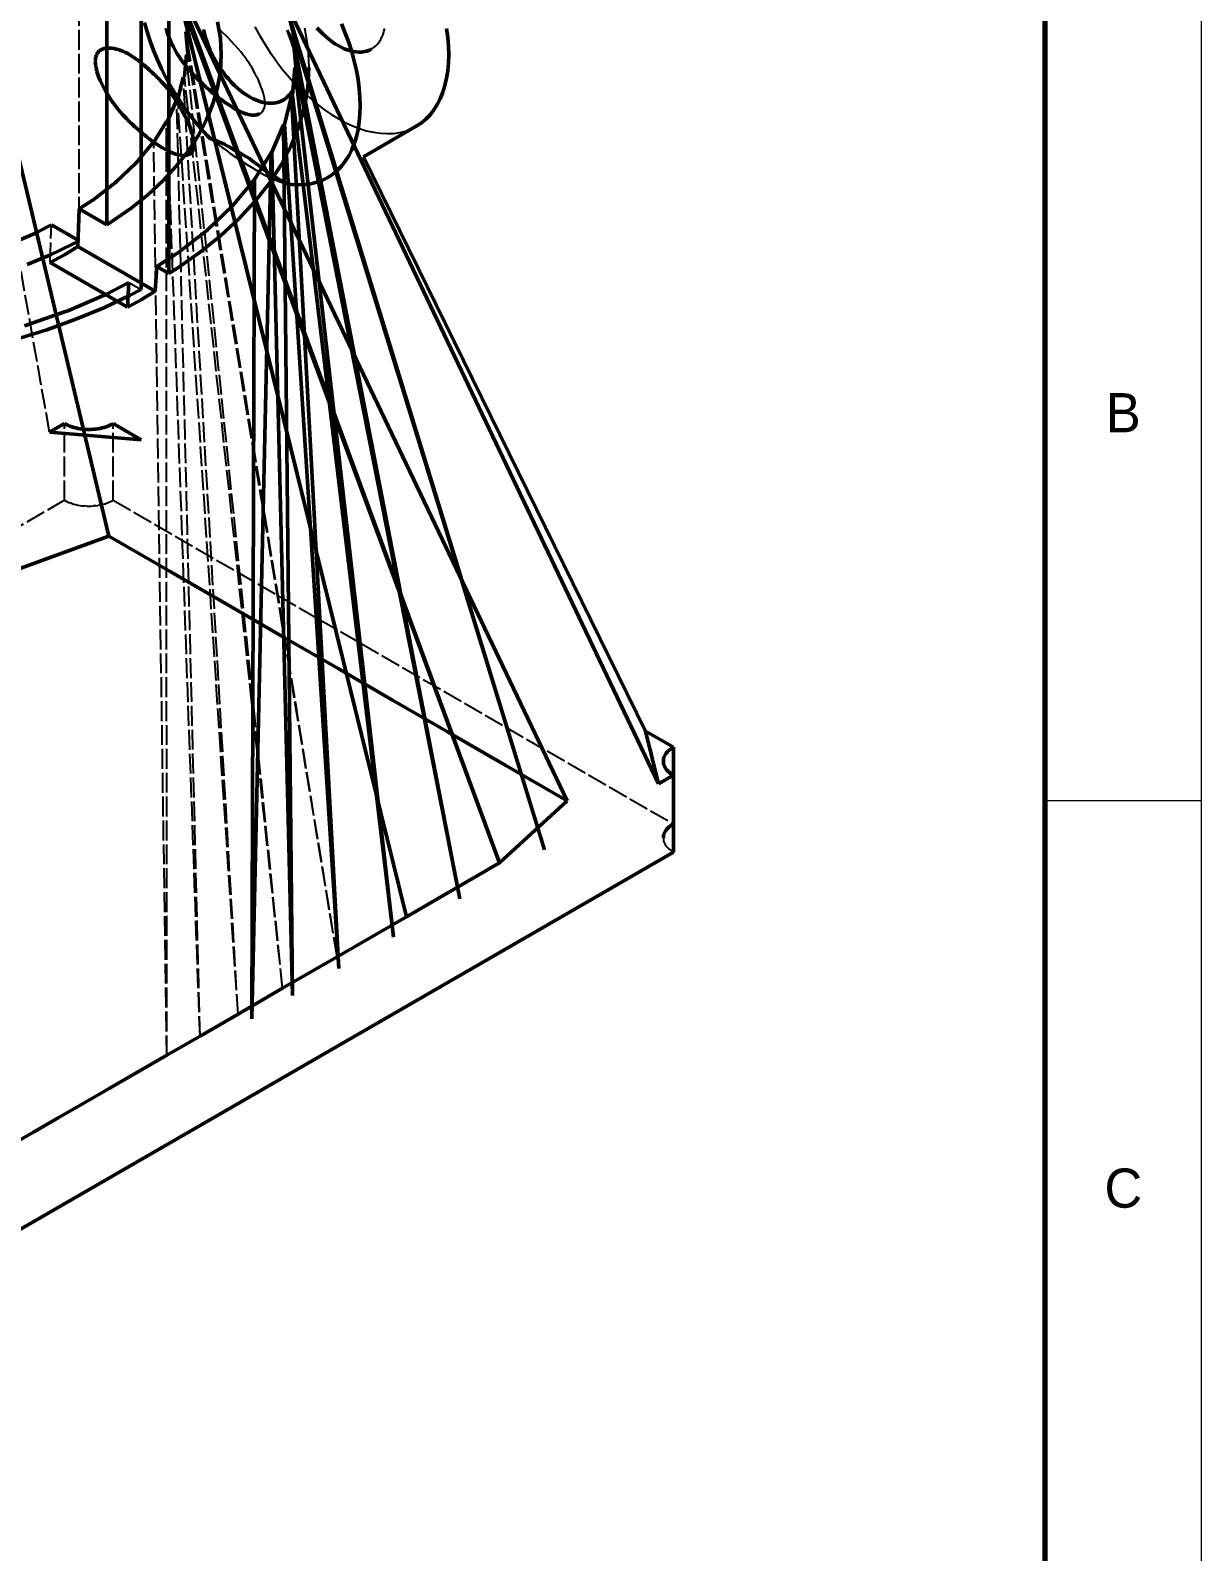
# Model space of a CAD drawing. Header units: millimetres. Extents: x 0 to 420, y 0 to 297.
# Drawn here: x 345.2 to 420, y 150 to 247.2 of the extents above; entities that cross this region are included whole.
import ezdxf
from ezdxf.enums import TextEntityAlignment as Align

# ---------------------------------------------------------------- set-up
doc = ezdxf.new("R2010")
doc.units = ezdxf.units.MM
doc.linetypes.add('DASHED', pattern=[1.524, 1.27, -0.254])
for name, color, linetype, lineweight in [('FINA', 7, 'CONTINUOUS', 18), ('NORMA', 7, 'CONTINUOUS', 70), ('OCULTA', 8, 'DASHED', 25), ('TEXTO', 7, 'CONTINUOUS', 25), ('VISIBLE', 7, 'CONTINUOUS', 50)]:
    doc.layers.add(name, color=color, linetype=linetype, lineweight=lineweight)

msp = doc.modelspace()

# ---------------------------------------------------------------- linework, layer by layer
at = {"layer": 'FINA'}
msp.add_line((410, 198), (420, 198), dxfattribs=at)
msp.add_lwpolyline([(0, 0), (420, 0), (420, 297), (0, 297)], close=True, dxfattribs=at)
at = {"layer": 'NORMA'}
msp.add_lwpolyline([(20, 10), (410, 10), (410, 287), (20, 287)], close=True, dxfattribs=at)
at = {"layer": 'OCULTA'}
for p, q in [((346.414, 221.505), (339.022, 262.959)), ((348.295, 233.729), (348.295, 254.141)), ((364.776, 188.015), (355.121, 247.071)), ((357.262, 247.223), (357.462, 247.034)), ((357.462, 247.034), (357.659, 246.837)), ((357.659, 246.837), (357.711, 246.783)), ((357.854, 246.633), (357.711, 246.783)), ((359.519, 247.381), (359.835, 246.808)), ((359.835, 246.808), (360.173, 246.248)), ((362.693, 247.321), (362.908, 246.061)), ((367.562, 246.568), (367.644, 246.73)), ((367.644, 246.73), (367.714, 246.904)), ((367.714, 246.904), (367.772, 247.091)), ((367.772, 247.091), (367.817, 247.288)), ((357.854, 246.633), (357.885, 246.599)), ((357.885, 246.599), (358.052, 246.427)), ((358.104, 246.372), (358.052, 246.427)), ((358.248, 246.217), (358.104, 246.372)), ((358.248, 246.217), (358.438, 246.001)), ((358.438, 246.001), (358.621, 245.783)), ((358.798, 245.561), (358.621, 245.783)), ((360.173, 246.248), (360.53, 245.703)), ((360.906, 245.174), (360.53, 245.703)), ((362.908, 246.061), (362.98, 244.796)), ((366.985, 245.971), (367.121, 246.06)), ((367.121, 246.06), (367.247, 246.165)), ((367.247, 246.165), (367.363, 246.285)), ((367.363, 246.285), (367.468, 246.419)), ((367.468, 246.419), (367.562, 246.568)), ((361.299, 186.008), (355.148, 245.613)), ((364.776, 188.015), (355.241, 245.666)), ((358.842, 245.503), (358.798, 245.561)), ((358.967, 245.338), (358.842, 245.503)), ((358.967, 245.338), (359.128, 245.115)), ((359.175, 245.045), (359.128, 245.115)), ((359.27, 244.886), (359.175, 245.045)), ((359.27, 244.886), (359.4, 244.657)), ((360.906, 245.174), (361.299, 244.665)), ((358.446, 184.361), (354.952, 244.164)), ((361.299, 186.008), (355.029, 244.208)), ((359.522, 244.432), (359.4, 244.657)), ((359.635, 244.21), (359.522, 244.432)), ((359.635, 244.21), (359.738, 243.994)), ((359.738, 243.994), (359.762, 243.939)), ((359.831, 243.783), (359.762, 243.939)), ((359.852, 243.731), (359.831, 243.783)), ((361.299, 244.665), (361.707, 244.178)), ((361.707, 244.178), (362.129, 243.714)), ((359.913, 243.58), (359.852, 243.731)), ((359.985, 243.384), (359.913, 243.58)), ((360.046, 243.197), (359.985, 243.384)), ((360.095, 243.019), (360.046, 243.197)), ((360.133, 242.852), (360.095, 243.019)), ((360.14, 242.812), (360.133, 242.852)), ((360.159, 242.695), (360.14, 242.812)), ((362.129, 243.714), (362.562, 243.276)), ((362.562, 243.276), (363.005, 242.865)), ((363.005, 242.865), (363.455, 242.483)), ((356.02, 182.96), (354.53, 242.736)), ((358.446, 184.361), (354.595, 242.773)), ((359.849, 241.851), (359.916, 241.898)), ((359.916, 241.898), (359.938, 241.913)), ((359.938, 241.913), (359.994, 241.97)), ((359.994, 241.97), (360.014, 241.989)), ((360.014, 241.989), (360.076, 242.078)), ((360.076, 242.078), (360.126, 242.18)), ((360.126, 242.18), (360.162, 242.295)), ((360.173, 242.55), (360.159, 242.695)), ((360.162, 242.295), (360.169, 242.334)), ((360.169, 242.334), (360.176, 242.418)), ((360.176, 242.418), (360.173, 242.55)), ((363.455, 242.483), (363.912, 242.133)), ((363.912, 242.133), (364.372, 241.815)), ((364.372, 241.815), (364.835, 241.53)), ((353.893, 181.732), (353.882, 241.339)), ((356.02, 182.96), (353.939, 241.371)), ((364.835, 241.53), (365.297, 241.28)), ((365.297, 241.28), (365.758, 241.067)), ((365.758, 241.067), (366.214, 240.89)), ((366.214, 240.89), (366.665, 240.752)), ((369.139, 240.732), (369.497, 240.864)), ((369.497, 240.864), (369.835, 241.035)), ((353.893, 181.732), (353.061, 240.015)), ((356.639, 240.279), (356.822, 240.137)), ((356.822, 240.137), (356.951, 240.036)), ((356.951, 240.036), (357.46, 239.664)), ((366.665, 240.752), (367.108, 240.651)), ((367.108, 240.651), (367.541, 240.589)), ((367.541, 240.589), (367.962, 240.566)), ((367.962, 240.566), (368.37, 240.583)), ((368.37, 240.583), (368.763, 240.638)), ((368.763, 240.638), (369.139, 240.732)), ((357.663, 239.524), (357.46, 239.664)), ((357.663, 239.524), (357.954, 239.307)), ((357.954, 239.307), (358.435, 238.971)), ((358.435, 238.971), (358.91, 238.661)), ((358.91, 238.661), (359.378, 238.379)), ((359.378, 238.379), (359.813, 238.114)), ((359.813, 238.114), (360.169, 237.916)), ((360.169, 237.916), (360.236, 237.879)), ((360.236, 237.879), (360.555, 237.72)), ((360.555, 237.72), (360.65, 237.678)), ((360.65, 237.678), (361.066, 237.519)), ((361.066, 237.519), (361.465, 237.393)), ((361.465, 237.393), (361.565, 237.369)), ((346.442, 232.349), (346.527, 234.75)), ((351.482, 231.072), (352.255, 230.626)), ((347.369, 217.158), (347.369, 222.057)), ((350.481, 217.158), (350.481, 222.057)), ((347.369, 217.158), (272.699, 174.047)), ((347.369, 217.158), (347.474, 217.101)), ((347.474, 217.101), (347.586, 217.048)), ((347.586, 217.048), (347.703, 217)), ((347.825, 216.956), (347.703, 217)), ((347.825, 216.956), (347.952, 216.917)), ((347.952, 216.917), (348.083, 216.882)), ((348.083, 216.882), (348.218, 216.853)), ((348.218, 216.853), (348.356, 216.829)), ((348.356, 216.829), (348.496, 216.81)), ((348.496, 216.81), (348.638, 216.796)), ((348.781, 216.788), (348.638, 216.796)), ((348.781, 216.788), (348.925, 216.786)), ((348.925, 216.786), (349.069, 216.788)), ((349.069, 216.788), (349.212, 216.796)), ((349.354, 216.81), (349.212, 216.796)), ((349.354, 216.81), (349.494, 216.829)), ((349.632, 216.853), (349.494, 216.829)), ((349.767, 216.882), (349.632, 216.853)), ((349.898, 216.917), (349.767, 216.882)), ((349.898, 216.917), (350.025, 216.956)), ((350.147, 217), (350.025, 216.956)), ((350.264, 217.048), (350.147, 217)), ((350.376, 217.101), (350.264, 217.048)), ((350.481, 217.158), (350.376, 217.101)), ((350.481, 217.158), (386.26, 196.5)), ((385.616, 195.602), (385.621, 195.519)), ((385.621, 195.519), (385.635, 195.436)), ((385.635, 195.436), (385.658, 195.354)), ((385.658, 195.354), (385.691, 195.273)), ((385.691, 195.273), (385.733, 195.194)), ((385.733, 195.194), (385.783, 195.116)), ((385.783, 195.116), (385.843, 195.04)), ((385.843, 195.04), (385.911, 194.967)), ((385.911, 194.967), (385.987, 194.896)), ((385.987, 194.896), (386.07, 194.829)), ((386.07, 194.829), (386.162, 194.765)), ((386.162, 194.765), (386.26, 194.704))]:
    msp.add_line(p, q, dxfattribs=at)
at = {"layer": 'VISIBLE'}
for p, q in [((350.19, 214.876), (339.53, 259.621)), ((350.063, 234.749), (350.063, 255.162)), ((354.023, 231.647), (354.023, 252.876)), ((352.255, 230.626), (352.255, 251.855)), ((375.155, 194.008), (354.449, 249.986)), ((379.48, 197.966), (354.564, 250.091)), ((375.155, 194.008), (355.041, 248.621)), ((352.482, 247.67), (352.645, 247.076)), ((369.2, 190.57), (354.882, 248.53)), ((354.882, 248.53), (355.239, 247.139)), ((357.141, 247.715), (357.32, 246.666)), ((378.027, 194.85), (361.597, 248.484)), ((361.597, 248.484), (362.058, 246.689)), ((385.305, 199.051), (361.702, 248.545)), ((352.836, 246.479), (352.645, 247.076)), ((353.894, 247.111), (353.849, 247.291)), ((353.953, 246.923), (353.894, 247.111)), ((354.006, 246.778), (353.953, 246.923)), ((354.025, 246.728), (354.006, 246.778)), ((354.109, 246.525), (354.025, 246.728)), ((355.239, 247.139), (355.121, 247.071)), ((355.121, 247.071), (355.241, 245.666)), ((369.2, 190.57), (355.239, 247.139)), ((356.241, 247.216), (356.299, 246.963)), ((356.369, 246.707), (356.299, 246.963)), ((356.451, 246.451), (356.369, 246.707)), ((357.32, 246.666), (357.38, 245.613)), ((361.706, 246.92), (361.59, 247.174)), ((361.706, 246.92), (361.811, 246.664)), ((361.905, 246.407), (361.811, 246.664)), ((362.058, 246.689), (361.98, 246.644)), ((378.027, 194.85), (362.058, 246.689)), ((363.49, 247.323), (363.671, 247.123)), ((363.671, 247.123), (363.858, 246.935)), ((363.858, 246.935), (364.048, 246.758)), ((364.048, 246.758), (364.242, 246.594)), ((365.057, 247.571), (365.302, 246.976)), ((365.302, 246.976), (365.52, 246.379)), ((371.845, 246.713), (371.77, 247.284)), ((371.77, 247.284), (371.845, 246.713)), ((371.891, 246.155), (371.845, 246.713)), ((371.845, 246.713), (371.845, 246.713)), ((371.845, 246.713), (371.891, 246.155)), ((349.448, 245.681), (349.467, 245.708)), ((349.467, 245.708), (349.511, 245.771)), ((349.511, 245.771), (349.534, 245.793)), ((349.534, 245.793), (349.587, 245.846)), ((349.587, 245.846), (349.641, 245.884)), ((349.641, 245.884), (349.678, 245.909)), ((349.678, 245.909), (349.785, 245.961)), ((349.785, 245.961), (349.905, 245.998)), ((349.905, 245.998), (350.036, 246.021)), ((350.036, 246.021), (350.08, 246.024)), ((350.08, 246.024), (350.179, 246.029)), ((350.179, 246.029), (350.226, 246.028)), ((350.226, 246.028), (350.332, 246.024)), ((350.332, 246.024), (350.382, 246.017)), ((350.382, 246.017), (350.495, 246.003)), ((350.495, 246.003), (350.548, 245.993)), ((350.548, 245.993), (350.667, 245.969)), ((350.667, 245.969), (350.808, 245.931)), ((350.808, 245.931), (350.846, 245.919)), ((350.846, 245.919), (351.025, 245.85)), ((351.025, 245.85), (351.082, 245.825)), ((351.082, 245.825), (351.211, 245.768)), ((351.211, 245.768), (351.269, 245.739)), ((351.269, 245.739), (351.403, 245.673)), ((352.836, 246.479), (353.054, 245.882)), ((353.299, 245.287), (353.054, 245.882)), ((354.181, 246.37), (354.109, 246.525)), ((354.206, 246.317), (354.181, 246.37)), ((354.206, 246.317), (354.315, 246.104)), ((354.405, 245.942), (354.315, 246.104)), ((354.405, 245.942), (354.435, 245.887)), ((354.566, 245.667), (354.435, 245.887)), ((356.451, 246.451), (356.545, 246.194)), ((356.545, 246.194), (356.65, 245.938)), ((356.65, 245.938), (356.766, 245.684)), ((361.905, 246.407), (361.987, 246.151)), ((372.619, 191.727), (361.98, 246.644)), ((361.98, 246.644), (362.134, 244.832)), ((362.057, 245.895), (361.987, 246.151)), ((362.115, 245.642), (362.057, 245.895)), ((364.438, 246.443), (364.242, 246.594)), ((364.438, 246.443), (364.636, 246.306)), ((364.636, 246.306), (364.835, 246.184)), ((364.835, 246.184), (365.034, 246.077)), ((365.034, 246.077), (365.232, 245.985)), ((365.232, 245.985), (365.428, 245.909)), ((365.428, 245.909), (365.622, 245.849)), ((365.711, 245.782), (365.52, 246.379)), ((365.622, 245.849), (365.812, 245.806)), ((365.711, 245.782), (365.874, 245.188)), ((365.812, 245.806), (365.998, 245.78)), ((365.998, 245.78), (366.18, 245.77)), ((366.18, 245.77), (366.355, 245.777)), ((366.355, 245.777), (366.524, 245.8)), ((366.524, 245.8), (366.686, 245.841)), ((366.686, 245.841), (366.84, 245.898)), ((366.84, 245.898), (366.985, 245.971)), ((371.906, 245.613), (371.891, 246.155)), ((371.891, 246.155), (371.891, 246.155)), ((371.891, 246.155), (371.906, 245.613)), ((349.331, 245.197), (349.334, 245.239)), ((349.336, 245.047), (349.331, 245.197)), ((349.334, 245.239), (349.34, 245.336)), ((349.349, 244.934), (349.336, 245.047)), ((349.34, 245.336), (349.347, 245.375)), ((349.347, 245.375), (349.363, 245.464)), ((349.354, 244.886), (349.349, 244.934)), ((349.377, 244.766), (349.354, 244.886)), ((349.363, 245.464), (349.399, 245.579)), ((349.386, 244.715), (349.377, 244.766)), ((349.399, 245.579), (349.414, 245.61)), ((349.414, 245.61), (349.448, 245.681)), ((351.403, 245.673), (351.462, 245.64)), ((351.462, 245.64), (351.599, 245.564)), ((351.599, 245.564), (351.79, 245.438)), ((351.79, 245.438), (351.85, 245.395)), ((351.85, 245.395), (351.985, 245.299)), ((351.985, 245.299), (352.045, 245.253)), ((352.045, 245.253), (352.182, 245.149)), ((352.182, 245.149), (352.381, 244.988)), ((352.381, 244.988), (352.442, 244.935)), ((352.442, 244.935), (352.581, 244.816)), ((352.581, 244.816), (352.642, 244.761)), ((352.642, 244.761), (352.781, 244.636)), ((353.568, 244.697), (353.299, 245.287)), ((354.566, 245.667), (354.666, 245.511)), ((354.709, 245.445), (354.666, 245.511)), ((354.709, 245.445), (354.866, 245.224)), ((354.866, 245.224), (355.032, 245.004)), ((355.148, 245.613), (355.029, 244.208)), ((355.032, 245.004), (355.207, 244.784)), ((355.241, 245.666), (355.148, 245.613)), ((355.39, 244.567), (355.207, 244.784)), ((356.892, 245.434), (356.766, 245.684)), ((356.892, 245.434), (357.028, 245.188)), ((357.028, 245.188), (357.173, 244.947)), ((357.173, 244.947), (357.327, 244.712)), ((357.38, 245.613), (357.32, 244.559)), ((362.072, 244.796), (361.918, 242.983)), ((362.134, 244.832), (362.072, 244.796)), ((368.37, 189.274), (362.072, 244.796)), ((362.115, 245.642), (362.16, 245.392)), ((372.619, 191.727), (362.134, 244.832)), ((362.193, 245.147), (362.16, 245.392)), ((362.212, 244.907), (362.193, 245.147)), ((362.219, 244.674), (362.212, 244.907)), ((362.98, 244.796), (362.908, 243.531)), ((366.008, 244.599), (365.874, 245.188)), ((371.845, 244.582), (371.891, 245.087)), ((371.891, 245.087), (371.845, 244.582)), ((371.891, 245.087), (371.906, 245.613)), ((371.906, 245.613), (371.891, 245.087)), ((371.891, 245.087), (371.891, 245.087)), ((371.906, 245.613), (371.906, 245.613)), ((349.418, 244.588), (349.386, 244.715)), ((349.432, 244.535), (349.418, 244.588)), ((349.491, 244.347), (349.432, 244.535)), ((349.562, 244.151), (349.491, 244.347)), ((349.647, 243.949), (349.562, 244.151)), ((349.744, 243.741), (349.647, 243.949)), ((352.781, 244.636), (352.975, 244.452)), ((352.975, 244.452), (352.981, 244.447)), ((352.981, 244.447), (353.043, 244.389)), ((353.043, 244.389), (353.187, 244.255)), ((353.187, 244.255), (353.249, 244.195)), ((353.39, 244.056), (353.249, 244.195)), ((353.39, 244.056), (353.59, 243.851)), ((353.862, 244.115), (353.568, 244.697)), ((353.649, 243.787), (353.59, 243.851)), ((353.649, 243.787), (353.785, 243.64)), ((353.862, 244.115), (354.178, 243.542)), ((354.952, 244.164), (354.595, 242.773)), ((355.029, 244.208), (354.952, 244.164)), ((355.39, 244.567), (355.533, 244.406)), ((355.533, 244.406), (355.58, 244.352)), ((355.778, 244.141), (355.58, 244.352)), ((355.778, 244.141), (355.981, 243.935)), ((356.137, 243.784), (355.981, 243.935)), ((356.137, 243.784), (356.189, 243.734)), ((357.32, 244.559), (357.141, 243.51)), ((357.489, 244.485), (357.327, 244.712)), ((357.489, 244.485), (357.658, 244.266)), ((357.658, 244.266), (357.833, 244.057)), ((357.833, 244.057), (358.014, 243.857)), ((358.014, 243.857), (358.201, 243.669)), ((362.057, 243.638), (362.115, 243.825)), ((362.115, 243.825), (362.16, 244.022)), ((362.16, 244.022), (362.193, 244.23)), ((362.193, 244.23), (362.212, 244.448)), ((362.212, 244.448), (362.219, 244.674)), ((366.113, 244.018), (366.008, 244.599)), ((366.189, 243.447), (366.113, 244.018)), ((371.665, 243.638), (371.77, 244.098)), ((371.77, 244.098), (371.665, 243.638)), ((371.77, 244.098), (371.845, 244.582)), ((371.845, 244.582), (371.77, 244.098)), ((371.77, 244.098), (371.77, 244.098)), ((371.845, 244.582), (371.845, 244.582)), ((349.744, 243.741), (349.853, 243.528)), ((349.853, 243.528), (349.973, 243.31)), ((350.104, 243.09), (349.973, 243.31)), ((350.246, 242.868), (350.104, 243.09)), ((350.397, 242.644), (350.246, 242.868)), ((353.785, 243.64), (353.843, 243.575)), ((353.975, 243.425), (353.843, 243.575)), ((354.046, 243.34), (353.975, 243.425)), ((354.046, 243.34), (354.147, 243.2)), ((354.195, 243.13), (354.147, 243.2)), ((354.178, 243.542), (354.516, 242.982)), ((354.195, 243.13), (354.306, 242.968)), ((354.352, 242.898), (354.306, 242.968)), ((354.458, 242.735), (354.352, 242.898)), ((354.516, 242.982), (354.873, 242.437)), ((356.189, 243.734), (356.348, 243.589)), ((356.348, 243.589), (356.4, 243.54)), ((356.4, 243.54), (356.616, 243.354)), ((356.639, 243.334), (356.616, 243.354)), ((356.639, 243.334), (356.825, 243.17)), ((356.825, 243.17), (356.982, 243.038)), ((357.141, 243.51), (356.843, 242.47)), ((356.982, 243.038), (357.034, 242.995)), ((357.034, 242.995), (357.243, 242.829)), ((357.243, 242.829), (357.451, 242.674)), ((358.201, 243.669), (358.391, 243.492)), ((358.391, 243.492), (358.585, 243.328)), ((358.781, 243.177), (358.585, 243.328)), ((358.781, 243.177), (358.979, 243.04)), ((358.979, 243.04), (359.178, 242.918)), ((359.178, 242.918), (359.377, 242.811)), ((359.377, 242.811), (359.575, 242.719)), ((361.328, 242.705), (361.464, 242.794)), ((361.867, 242.954), (361.406, 241.159)), ((361.464, 242.794), (361.59, 242.899)), ((361.59, 242.899), (361.706, 243.019)), ((361.706, 243.019), (361.811, 243.153)), ((361.811, 243.153), (361.905, 243.302)), ((361.918, 242.983), (361.867, 242.954)), ((364.883, 187.261), (361.867, 242.954)), ((361.905, 243.302), (361.987, 243.464)), ((368.37, 189.274), (361.918, 242.983)), ((361.987, 243.464), (362.057, 243.638)), ((362.908, 243.531), (362.693, 242.271)), ((366.234, 242.889), (366.189, 243.447)), ((366.249, 242.347), (366.234, 242.889)), ((371.177, 242.422), (371.368, 242.799)), ((371.368, 242.799), (371.177, 242.422)), ((371.368, 242.799), (371.531, 243.205)), ((371.531, 243.205), (371.368, 242.799)), ((371.368, 242.799), (371.368, 242.799)), ((371.531, 243.205), (371.665, 243.638)), ((371.665, 243.638), (371.531, 243.205)), ((371.531, 243.205), (371.531, 243.205)), ((371.665, 243.638), (371.665, 243.638)), ((350.397, 242.644), (350.558, 242.421)), ((350.558, 242.421), (350.727, 242.198)), ((350.837, 242.059), (350.727, 242.198)), ((350.906, 241.978), (350.837, 242.059)), ((350.906, 241.978), (351.096, 241.763)), ((354.53, 242.736), (353.939, 241.371)), ((354.604, 242.503), (354.458, 242.735)), ((354.595, 242.773), (354.53, 242.736)), ((354.646, 242.434), (354.604, 242.503)), ((354.742, 242.272), (354.646, 242.434)), ((354.782, 242.203), (354.742, 242.272)), ((354.782, 242.203), (354.873, 242.043)), ((355.25, 241.908), (354.873, 242.437)), ((354.994, 241.818), (354.873, 242.043)), ((355.107, 241.596), (354.994, 241.818)), ((355.25, 241.908), (355.642, 241.399)), ((356.843, 242.47), (356.429, 241.443)), ((357.658, 242.529), (357.451, 242.674)), ((357.658, 242.529), (357.863, 242.396)), ((357.863, 242.396), (358.064, 242.275)), ((358.064, 242.275), (358.251, 242.16)), ((358.251, 242.16), (358.432, 242.059)), ((358.432, 242.059), (358.565, 241.993)), ((358.565, 241.993), (358.609, 241.972)), ((358.609, 241.972), (358.778, 241.898)), ((358.778, 241.898), (358.94, 241.839)), ((358.94, 241.839), (359.056, 241.805)), ((359.056, 241.805), (359.095, 241.794)), ((359.575, 242.719), (359.771, 242.643)), ((359.637, 241.771), (359.749, 241.804)), ((359.749, 241.804), (359.849, 241.851)), ((359.771, 242.643), (359.965, 242.583)), ((359.965, 242.583), (360.155, 242.54)), ((360.155, 242.54), (360.342, 242.514)), ((360.342, 242.514), (360.523, 242.504)), ((360.523, 242.504), (360.698, 242.511)), ((360.698, 242.511), (360.867, 242.534)), ((360.867, 242.534), (361.029, 242.575)), ((361.029, 242.575), (361.183, 242.632)), ((361.183, 242.632), (361.328, 242.705)), ((362.693, 242.271), (362.336, 241.023)), ((366.189, 241.316), (366.234, 241.821)), ((366.234, 241.821), (366.249, 242.347)), ((370.714, 241.764), (370.959, 242.077)), ((370.959, 242.077), (370.714, 241.764)), ((370.959, 242.077), (371.177, 242.422)), ((371.177, 242.422), (370.959, 242.077)), ((370.959, 242.077), (370.959, 242.077)), ((371.177, 242.422), (371.177, 242.422)), ((351.096, 241.763), (351.294, 241.552)), ((351.294, 241.552), (351.497, 241.346)), ((351.704, 241.145), (351.497, 241.346)), ((351.704, 241.145), (351.855, 241.007)), ((351.855, 241.007), (351.916, 240.951)), ((351.916, 240.951), (352.131, 240.765)), ((353.882, 241.339), (353.061, 240.015)), ((353.939, 241.371), (353.882, 241.339)), ((355.107, 241.596), (355.21, 241.38)), ((355.21, 241.38), (355.238, 241.317)), ((355.303, 241.169), (355.238, 241.317)), ((355.386, 240.966), (355.303, 241.169)), ((355.457, 240.77), (355.386, 240.966)), ((355.642, 241.399), (356.051, 240.912)), ((356.429, 241.443), (355.899, 240.435)), ((356.051, 240.912), (356.472, 240.448)), ((359.095, 241.794), (359.24, 241.763)), ((359.24, 241.763), (359.343, 241.751)), ((359.343, 241.751), (359.378, 241.749)), ((359.378, 241.749), (359.513, 241.753)), ((359.513, 241.753), (359.637, 241.771)), ((361.363, 241.134), (360.599, 239.374)), ((361.406, 241.159), (361.363, 241.134)), ((361.918, 185.549), (361.363, 241.134)), ((364.883, 187.261), (361.406, 241.159)), ((362.336, 241.023), (361.838, 239.79)), ((366.113, 240.832), (366.189, 241.316)), ((369.835, 241.035), (366.463, 239.088)), ((369.835, 241.035), (370.151, 241.242)), ((370.151, 241.242), (369.835, 241.035)), ((369.835, 241.035), (369.835, 241.035)), ((370.151, 241.242), (370.445, 241.486)), ((370.445, 241.486), (370.151, 241.242)), ((370.151, 241.242), (370.151, 241.242)), ((370.445, 241.486), (370.714, 241.764)), ((370.714, 241.764), (370.445, 241.486)), ((370.445, 241.486), (370.445, 241.486)), ((370.714, 241.764), (370.714, 241.764)), ((353.01, 239.985), (351.969, 238.714)), ((352.299, 240.626), (352.131, 240.765)), ((352.299, 240.626), (352.347, 240.585)), ((352.347, 240.585), (352.496, 240.46)), ((352.496, 240.46), (352.556, 240.41)), ((352.556, 240.41), (352.765, 240.244)), ((352.765, 240.244), (352.973, 240.088)), ((353.121, 239.985), (352.973, 240.088)), ((353.061, 240.015), (353.01, 239.985)), ((353.121, 239.985), (353.18, 239.944)), ((353.18, 239.944), (353.385, 239.81)), ((355.899, 240.435), (355.256, 239.448)), ((355.518, 240.583), (355.457, 240.77)), ((355.568, 240.405), (355.518, 240.583)), ((355.605, 240.238), (355.568, 240.405)), ((355.631, 240.081), (355.605, 240.238)), ((355.646, 239.936), (355.631, 240.081)), ((355.648, 239.804), (355.646, 239.936)), ((356.472, 240.448), (356.639, 240.279)), ((356.639, 240.279), (356.675, 240.264)), ((356.675, 240.264), (356.799, 240.214)), ((356.799, 240.214), (356.933, 240.16)), ((356.933, 240.16), (357.074, 240.103)), ((357.074, 240.103), (357.223, 240.042)), ((357.223, 240.042), (357.38, 239.979)), ((357.38, 239.979), (357.542, 239.913)), ((357.542, 239.913), (357.561, 239.905)), ((357.561, 239.905), (357.709, 239.82)), ((365.711, 239.533), (365.874, 239.939)), ((365.874, 239.939), (366.008, 240.372)), ((366.008, 240.372), (366.113, 240.832)), ((353.385, 239.81), (353.586, 239.689)), ((353.586, 239.689), (353.773, 239.575)), ((353.773, 239.575), (353.955, 239.474)), ((353.955, 239.474), (354.08, 239.412)), ((354.08, 239.412), (354.131, 239.387)), ((354.131, 239.387), (354.3, 239.313)), ((354.3, 239.313), (354.462, 239.253)), ((354.462, 239.253), (354.61, 239.21)), ((355.256, 239.448), (354.502, 238.488)), ((354.61, 239.21), (354.617, 239.208)), ((354.617, 239.208), (354.771, 239.183)), ((354.771, 239.183), (354.874, 239.175)), ((354.874, 239.175), (354.916, 239.172)), ((354.916, 239.172), (355.05, 239.176)), ((355.05, 239.176), (355.174, 239.195)), ((355.174, 239.195), (355.286, 239.228)), ((355.286, 239.228), (355.387, 239.275)), ((355.387, 239.275), (355.45, 239.319)), ((355.45, 239.319), (355.475, 239.337)), ((355.475, 239.337), (355.504, 239.365)), ((355.504, 239.365), (355.539, 239.405)), ((355.539, 239.405), (355.584, 239.484)), ((355.584, 239.484), (355.617, 239.577)), ((355.617, 239.577), (355.638, 239.684)), ((355.638, 239.684), (355.648, 239.804)), ((357.709, 239.82), (357.879, 239.722)), ((357.879, 239.722), (358.053, 239.621)), ((358.053, 239.621), (358.229, 239.519)), ((358.229, 239.519), (358.407, 239.417)), ((358.407, 239.417), (358.586, 239.314)), ((358.586, 239.314), (358.764, 239.211)), ((358.764, 239.211), (359.178, 238.972)), ((359.178, 238.972), (359.355, 238.839)), ((359.319, 184.048), (360.562, 239.352)), ((360.562, 239.352), (359.503, 237.644)), ((360.599, 239.374), (360.562, 239.352)), ((361.918, 185.549), (360.599, 239.374)), ((361.838, 239.79), (361.202, 238.579)), ((365.302, 238.811), (365.52, 239.156)), ((365.52, 239.156), (365.711, 239.533)), ((366.463, 239.088), (366.463, 239.088)), ((366.463, 239.088), (366.463, 239.088)), ((366.463, 239.088), (366.463, 239.088)), ((366.463, 239.088), (366.463, 239.088)), ((366.463, 239.088), (366.463, 239.088)), ((366.463, 239.088), (366.463, 239.088)), ((366.463, 239.088), (366.463, 239.088)), ((366.463, 239.088), (366.463, 239.088)), ((366.463, 239.088), (366.463, 239.088)), ((366.463, 239.088), (366.463, 239.088)), ((366.463, 239.088), (366.463, 239.088)), ((366.463, 239.088), (366.463, 239.088)), ((366.463, 239.088), (366.463, 239.088)), ((366.463, 239.088), (366.463, 239.088)), ((366.463, 239.088), (366.463, 239.088)), ((366.463, 239.088), (384.48, 202.427)), ((351.922, 238.687), (350.67, 237.481)), ((351.969, 238.714), (351.922, 238.687)), ((354.502, 238.488), (353.642, 237.558)), ((359.355, 238.839), (359.531, 238.706)), ((359.531, 238.706), (359.705, 238.576)), ((359.705, 238.576), (359.875, 238.448)), ((359.875, 238.448), (360.041, 238.323)), ((360.041, 238.323), (360.203, 238.202)), ((360.203, 238.202), (360.358, 238.085)), ((360.358, 238.085), (360.47, 238.001)), ((361.202, 238.579), (360.43, 237.394)), ((360.47, 238.001), (360.949, 237.724)), ((364.178, 237.769), (364.494, 237.976)), ((364.494, 237.976), (364.788, 238.22)), ((364.788, 238.22), (365.057, 238.498)), ((365.057, 238.498), (365.302, 238.811)), ((350.625, 237.455), (349.174, 236.326)), ((350.67, 237.481), (350.625, 237.455)), ((353.642, 237.558), (352.678, 236.663)), ((359.469, 237.624), (358.125, 235.984)), ((359.319, 184.048), (359.503, 237.644)), ((359.503, 237.644), (359.469, 237.624)), ((360.43, 237.394), (359.525, 236.242)), ((360.949, 237.724), (360.988, 237.702)), ((360.988, 237.702), (361.142, 237.613)), ((361.142, 237.613), (361.289, 237.528)), ((361.289, 237.528), (361.429, 237.447)), ((361.429, 237.447), (361.561, 237.371)), ((361.561, 237.371), (361.565, 237.369)), ((361.565, 237.369), (361.884, 237.323)), ((361.884, 237.323), (362.305, 237.3)), ((362.305, 237.3), (362.714, 237.317)), ((362.714, 237.317), (363.106, 237.372)), ((363.106, 237.372), (363.483, 237.466)), ((363.483, 237.466), (363.84, 237.598)), ((363.84, 237.598), (364.178, 237.769)), ((349.132, 236.301), (348.297, 235.769)), ((349.174, 236.326), (349.132, 236.301)), ((352.678, 236.663), (351.614, 235.807)), ((358.125, 235.984), (358.094, 235.966)), ((359.525, 236.242), (358.491, 235.125)), ((348.215, 233.367), (348.297, 235.769)), ((348.297, 235.769), (350.063, 234.749)), ((351.614, 235.807), (350.456, 234.992)), ((358.094, 235.966), (356.478, 234.409)), ((358.491, 235.125), (357.334, 234.051)), ((343.651, 233.429), (345.608, 234.266)), ((345.649, 234.29), (345.608, 234.266)), ((346.527, 234.75), (345.649, 234.29)), ((346.527, 234.75), (348.295, 233.729)), ((350.456, 234.992), (350.063, 234.749)), ((356.449, 234.392), (354.576, 232.935)), ((357.334, 234.051), (356.057, 233.022)), ((356.478, 234.409), (356.449, 234.392)), ((347.875, 233.502), (346.464, 232.833)), ((348.215, 233.367), (347.474, 232.895)), ((348.295, 233.729), (347.875, 233.502)), ((348.215, 233.367), (353.151, 230.517)), ((346.464, 232.833), (344.98, 232.219)), ((347.369, 232.834), (346.442, 232.349)), ((346.442, 232.349), (351.379, 229.498)), ((347.474, 232.895), (347.369, 232.834)), ((354.548, 232.918), (353.251, 232.092)), ((354.576, 232.935), (354.548, 232.918)), ((356.057, 233.022), (354.666, 232.043)), ((353.151, 230.517), (353.251, 232.092)), ((353.251, 232.092), (354.023, 231.647)), ((354.666, 232.043), (354.023, 231.647)), ((350.053, 230.323), (347.528, 229.242)), ((351.568, 230.255), (349.873, 229.452)), ((350.08, 230.339), (350.053, 230.323)), ((351.482, 231.072), (350.08, 230.339)), ((351.379, 229.498), (351.482, 231.072)), ((352.255, 230.626), (351.568, 230.255)), ((353.151, 230.517), (352.39, 230.032)), ((347.5, 229.225), (344.804, 228.292)), ((347.528, 229.242), (347.5, 229.225)), ((349.873, 229.452), (348.091, 228.714)), ((352.307, 229.984), (351.379, 229.498)), ((352.39, 230.032), (352.307, 229.984)), ((348.091, 228.714), (346.23, 228.046)), ((346.23, 228.046), (344.296, 227.449)), ((347.369, 222.057), (346.414, 221.505)), ((346.414, 221.505), (352.261, 221.029)), ((347.369, 222.057), (347.474, 222)), ((347.474, 222), (347.586, 221.947)), ((347.586, 221.947), (347.703, 221.899)), ((347.825, 221.855), (347.703, 221.899)), ((347.825, 221.855), (347.952, 221.816)), ((347.952, 221.816), (348.083, 221.781)), ((348.083, 221.781), (348.218, 221.752)), ((348.218, 221.752), (348.356, 221.728)), ((348.356, 221.728), (348.496, 221.709)), ((348.496, 221.709), (348.638, 221.695)), ((348.781, 221.687), (348.638, 221.695)), ((348.781, 221.687), (348.925, 221.685)), ((348.925, 221.685), (349.069, 221.687)), ((349.069, 221.687), (349.212, 221.695)), ((349.354, 221.709), (349.212, 221.695)), ((349.354, 221.709), (349.494, 221.728)), ((349.632, 221.752), (349.494, 221.728)), ((349.767, 221.781), (349.632, 221.752)), ((349.898, 221.816), (349.767, 221.781)), ((349.898, 221.816), (350.025, 221.855)), ((350.147, 221.899), (350.025, 221.855)), ((350.264, 221.947), (350.147, 221.899)), ((350.376, 222), (350.264, 221.947)), ((350.481, 222.057), (350.376, 222)), ((350.481, 222.057), (352.261, 221.029)), ((350.19, 214.876), (343.335, 212.379)), ((350.19, 214.876), (354.11, 212.613)), ((354.11, 212.613), (357.802, 210.481)), ((357.802, 210.481), (361.353, 208.431)), ((361.353, 208.431), (364.835, 206.421)), ((364.835, 206.421), (368.317, 204.41)), ((368.317, 204.41), (371.867, 202.36)), ((371.867, 202.36), (375.56, 200.229)), ((384.48, 202.427), (386.26, 201.399)), ((384.48, 202.427), (385.305, 199.051)), ((384.48, 202.427), (384.48, 202.427)), ((384.48, 202.427), (384.48, 202.427)), ((384.48, 202.427), (384.48, 202.427)), ((384.48, 202.427), (384.48, 202.427)), ((384.48, 202.427), (384.48, 202.427)), ((384.48, 202.427), (384.48, 202.427)), ((384.48, 202.427), (386.26, 201.399)), ((385.843, 201.063), (385.783, 200.987)), ((385.911, 201.136), (385.843, 201.063)), ((385.987, 201.207), (385.911, 201.136)), ((386.07, 201.274), (385.987, 201.207)), ((386.162, 201.339), (386.07, 201.274)), ((386.26, 201.399), (386.162, 201.339)), ((386.26, 196.5), (386.26, 201.399)), ((386.26, 201.399), (386.26, 201.399)), ((386.26, 201.399), (386.26, 201.399)), ((386.26, 201.399), (386.26, 194.704)), ((375.56, 200.229), (379.48, 197.966)), ((385.621, 200.584), (385.616, 200.501)), ((385.616, 200.501), (385.621, 200.418)), ((385.635, 200.667), (385.621, 200.584)), ((385.621, 200.418), (385.635, 200.335)), ((385.658, 200.749), (385.635, 200.667)), ((385.635, 200.335), (385.658, 200.253)), ((385.691, 200.83), (385.658, 200.749)), ((385.658, 200.253), (385.691, 200.172)), ((385.733, 200.909), (385.691, 200.83)), ((385.691, 200.172), (385.733, 200.093)), ((385.783, 200.987), (385.733, 200.909)), ((385.733, 200.093), (385.783, 200.015)), ((386.26, 199.603), (385.305, 199.051)), ((385.783, 200.015), (385.843, 199.939)), ((385.843, 199.939), (385.911, 199.866)), ((385.911, 199.866), (385.987, 199.795)), ((385.987, 199.795), (386.07, 199.728)), ((386.07, 199.728), (386.162, 199.664)), ((386.162, 199.664), (386.26, 199.603)), ((386.26, 194.704), (386.26, 199.603)), ((379.48, 197.966), (375.155, 194.008)), ((385.843, 196.164), (385.783, 196.088)), ((385.911, 196.237), (385.843, 196.164)), ((385.987, 196.308), (385.911, 196.237)), ((386.07, 196.375), (385.987, 196.308)), ((386.162, 196.44), (386.07, 196.375)), ((386.26, 196.5), (386.162, 196.44)), ((385.621, 195.685), (385.616, 195.602)), ((385.635, 195.768), (385.621, 195.685)), ((385.658, 195.85), (385.635, 195.768)), ((385.691, 195.931), (385.658, 195.85)), ((385.733, 196.01), (385.691, 195.931)), ((385.783, 196.088), (385.733, 196.01)), ((386.26, 194.704), (311.59, 151.593)), ((386.26, 194.704), (311.59, 151.593)), ((386.26, 194.704), (386.26, 194.704)), ((386.26, 194.704), (386.26, 194.704)), ((375.155, 194.008), (369.2, 190.57)), ((369.2, 190.57), (364.776, 188.015)), ((364.776, 188.015), (361.299, 186.008)), ((361.299, 186.008), (358.446, 184.361)), ((358.446, 184.361), (356.02, 182.96)), ((356.02, 182.96), (353.893, 181.732)), ((353.893, 181.732), (351.98, 180.627)), ((351.98, 180.627), (350.216, 179.609)), ((350.216, 179.609), (348.554, 178.65)), ((346.956, 177.727), (345.389, 176.823)), ((348.554, 178.65), (346.956, 177.727)), ((345.389, 176.823), (343.822, 175.918))]:
    msp.add_line(p, q, dxfattribs=at)

# ---------------------------------------------------------------- texts
at = {"layer": 'TEXTO'}
for s, p in [('B', (415, 222.75)), ('C', (415, 173.25))]:
    msp.add_text(s, height=2.5, dxfattribs=at).set_placement(p, align=Align.MIDDLE_CENTER)

doc.saveas('drawing.dxf')
